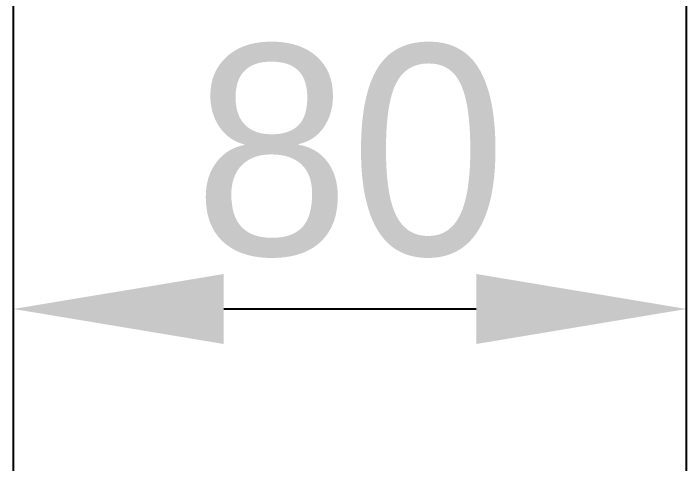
# Model space of a CAD drawing. Extents: x -588 to 2961, y -4857 to 3.
# Drawn here: x 2587.4 to 2667.4, y -1648.6 to -1595 of the extents above; entities that cross this region are included whole.
import ezdxf

# ---------------------------------------------------------------- set-up
doc = ezdxf.new("R2010")
doc.units = 0
doc.header["$MEASUREMENT"] = 0
doc.layers.get('DEFPOINTS').update_dxf_attribs({"linetype": 'CONTINUOUS'})
doc.layers.add('DIMENSION', color=5, linetype='CONTINUOUS')
doc.dimstyles.new('ISO-25', dxfattribs={"dimtxt": 2.5, "dimasz": 2.5, "dimexe": 1.25, "dimexo": 0.625, "dimtad": 1, "dimdec": 4, "dimrnd": 1, "dimdsep": 46, "dimtxsty": 'STANDARD', "dimcen": 2.5, "dimadec": 0, "dimazin": 0, "dimtfac": 1, "dimtdec": 4, "dimtmove": 0, "dimatfit": 3, "dimfxl": 1, "dimtolj": 1, "dimtzin": 0, "dimarcsym": 0})

# ---------------------------------------------------------------- blocks, each defined once
blk = doc.blocks.new('*D42')
at = {"layer": 'DEFPOINTS', "color": 0}
for p in [(2667.396399, -1630.17277), (2587.396399, -1680.17277), (2667.396399, -1680.17277)]:
    blk.add_point(p, dxfattribs=at)
at = {"layer": 'DIMENSION', "color": 0, "lineweight": -2}
for p, q in [((2587.396399, -1673.92277), (2587.396399, -1617.67277)), ((2667.396399, -1673.92277), (2667.396399, -1617.67277)), ((2612.396399, -1630.17277), (2642.396399, -1630.17277))]:
    blk.add_line(p, q, dxfattribs=at)
at = {"layer": 'DIMENSION', "color": 0}
for points in [[(2612.396399, -1626.006104), (2612.396399, -1634.339437), (2587.396399, -1630.17277)], [(2642.396399, -1634.339437), (2642.396399, -1626.006104), (2667.396399, -1630.17277)]]:
    blk.add_solid(points, dxfattribs=at)
at = {"layer": 'DIMENSION', "color": 0, "ltscale": 10, "insert": (2627.396399, -1611.42277), "char_height": 25, "attachment_point": 5}
blk.add_mtext('\\A1;80', dxfattribs=at)

msp = doc.modelspace()

# ---------------------------------------------------------------- linework, layer by layer
at = {"layer": 'DIMENSION', "ltscale": 10}
for p in [(2587.396399, -1780.17277), (2667.396399, -1907.406991)]:
    msp.add_xline(p, (0, 1), dxfattribs=at)

# ---------------------------------------------------------------- dimensions: what is measured, and where the dimension line sits
at = {"layer": 'DIMENSION'}
dim = msp.add_linear_dim(base=(2667.396399, -1630.17277), p1=(2587.396399, -1680.17277), p2=(2667.396399, -1680.17277), dimstyle='ISO-25', override={"dimscale": 10, "dimlfac": 1, "dimtxsty": 'STANDARD', "dimsah": 1, "dimtolj": 1}, dxfattribs=at)
dim.commit()
dim.dimension.update_dxf_attribs({"geometry": '*D42', "text_midpoint": (2627.396399, -1611.42277)})

doc.saveas('drawing.dxf')
